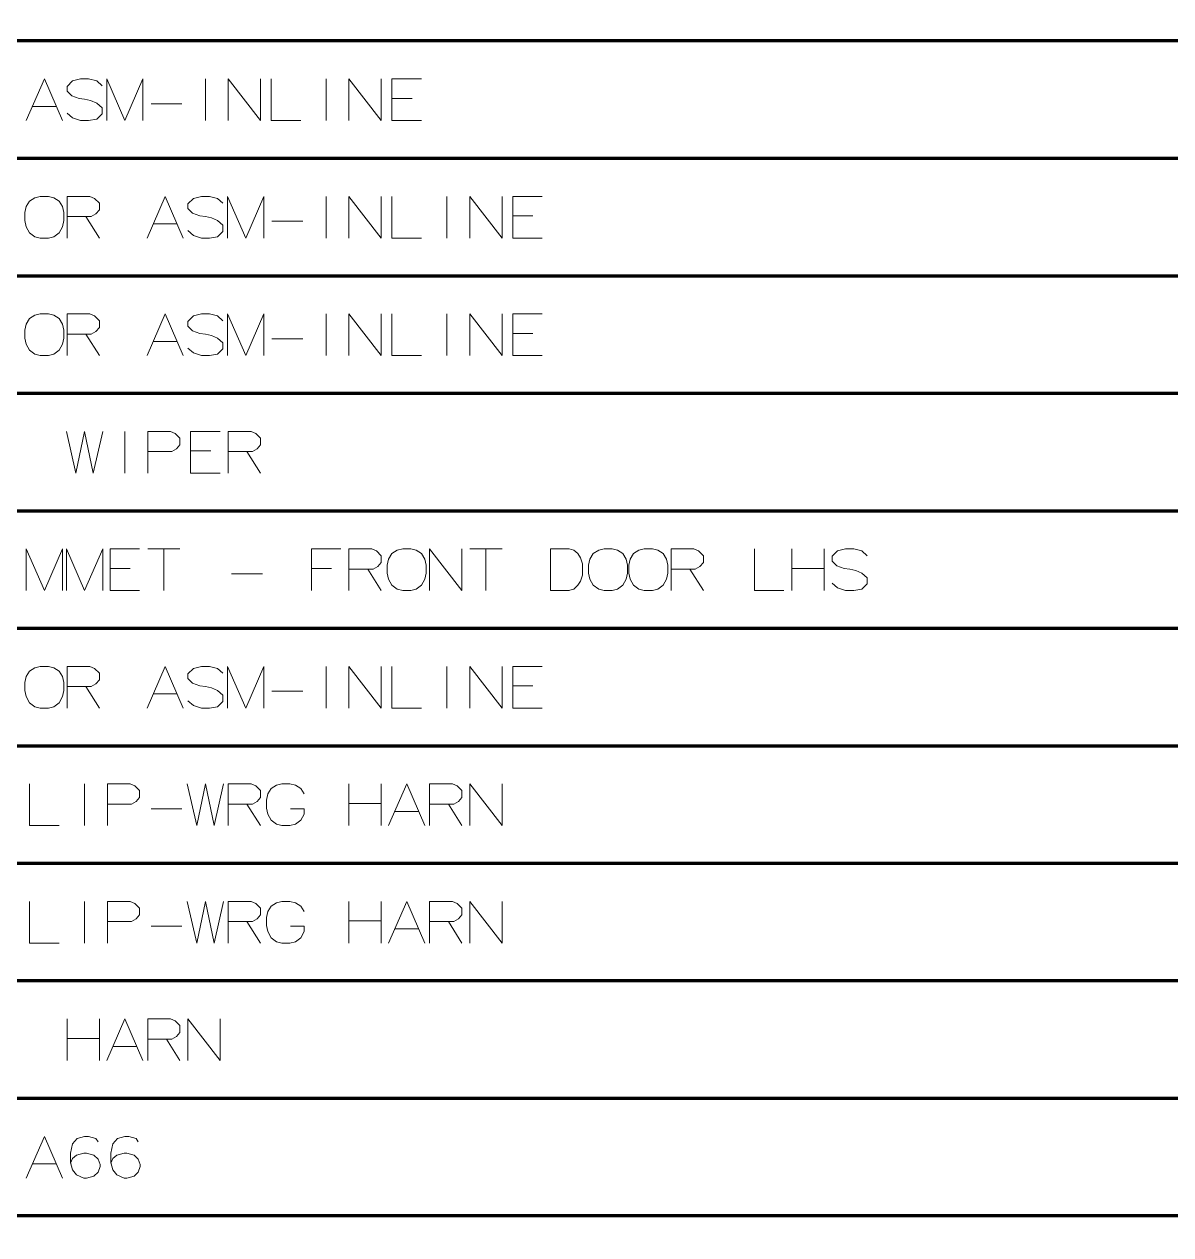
# Model space of a CAD drawing. Header units: millimetres. Extents: x 0 to 174, y 0 to 33.
# Drawn here: x 79.415 to 83.32, y 20.266 to 24.389 of the extents above; entities that cross this region are included whole.
import ezdxf

# ---------------------------------------------------------------- set-up
doc = ezdxf.new("R2010")
doc.units = ezdxf.units.MM
doc.layers.add('PDF_Geomertry', color=7, linetype='Continuous', true_color=0x405f80)

msp = doc.modelspace()

# ---------------------------------------------------------------- linework, layer by layer
at = {"layer": 'PDF_Geomertry', "color": 165, "lineweight": 70, "true_color": 0x5267a5}
for points in [[(70.2461, 23.9329), (70.2461, 23.5326), (71.3026, 23.5326), (71.3026, 23.9329), (75.611, 23.9329), (75.611, 24.3332), (83.901, 24.3332), (83.901, 24.7333), (85.7837, 24.7333), (85.7837, 25.1336), (98.9892, 25.1336), (98.9892, 25.5339)], [(70.2461, 23.5326), (70.2461, 23.1324), (71.3026, 23.1324), (71.3026, 23.5326), (75.611, 23.5326), (75.611, 23.9329), (83.901, 23.9329), (83.901, 24.3332), (85.7837, 24.3332), (85.7837, 24.7333), (98.9892, 24.7333), (98.9892, 25.1336)], [(70.2461, 23.1324), (70.2461, 22.7322), (71.3026, 22.7322), (71.3026, 23.1324), (75.611, 23.1324), (75.611, 23.5326), (83.901, 23.5326), (83.901, 23.9329), (85.7837, 23.9329), (85.7837, 24.3332), (98.9892, 24.3332), (98.9892, 24.7333)], [(70.2461, 22.7322), (70.2461, 22.3319), (71.3026, 22.3319), (71.3026, 22.7322), (75.611, 22.7322), (75.611, 23.1324), (83.901, 23.1324), (83.901, 23.5326), (85.7837, 23.5326), (85.7837, 23.9329), (98.9892, 23.9329), (98.9892, 24.3332)], [(70.2461, 22.3319), (70.2461, 21.9317), (71.3026, 21.9317), (71.3026, 22.3319), (75.611, 22.3319), (75.611, 22.7322), (83.901, 22.7322), (83.901, 23.1324), (85.7837, 23.1324), (85.7837, 23.5326), (98.9892, 23.5326), (98.9892, 23.9329)], [(70.2461, 21.9317), (70.2461, 21.5315), (71.3026, 21.5315), (71.3026, 21.9317), (75.611, 21.9317), (75.611, 22.3319), (83.901, 22.3319), (83.901, 22.7322), (85.7837, 22.7322), (85.7837, 23.1324), (98.9892, 23.1324), (98.9892, 23.5326)], [(70.2461, 21.5315), (70.2461, 21.1313), (71.3026, 21.1313), (71.3026, 21.5315), (75.611, 21.5315), (75.611, 21.9317), (83.901, 21.9317), (83.901, 22.3319), (85.7837, 22.3319), (85.7837, 22.7322), (98.9892, 22.7322), (98.9892, 23.1324)], [(70.2461, 21.1313), (70.2461, 20.731), (71.3026, 20.731), (71.3026, 21.1313), (75.611, 21.1313), (75.611, 21.5315), (83.901, 21.5315), (83.901, 21.9317), (85.7837, 21.9317), (85.7837, 22.3319), (98.9892, 22.3319), (98.9892, 22.7322)], [(70.2461, 20.731), (70.2461, 20.3308), (71.3026, 20.3308), (71.3026, 20.731), (75.611, 20.731), (75.611, 21.1313), (83.901, 21.1313), (83.901, 21.5315), (85.7837, 21.5315), (85.7837, 21.9317), (98.9892, 21.9317), (98.9892, 22.3319)], [(70.2461, 20.3308), (70.2461, 19.9306), (71.3026, 19.9306), (71.3026, 20.3308), (75.611, 20.3308), (75.611, 20.731), (83.901, 20.731), (83.901, 21.1313), (85.7837, 21.1313), (85.7837, 21.5315), (98.9892, 21.5315), (98.9892, 21.9317)], [(70.2461, 19.9306), (70.2461, 19.5303), (71.3026, 19.5303), (71.3026, 19.9306), (75.611, 19.9306), (75.611, 20.3308), (83.901, 20.3308), (83.901, 20.731), (85.7837, 20.731), (85.7837, 21.1313), (98.9892, 21.1313), (98.9892, 21.5315)]]:
    msp.add_lwpolyline(points, dxfattribs=at)
at = {"layer": 'PDF_Geomertry', "color": 18, "lineweight": 13, "true_color": 0x260000}
for points in [[(79.4218, 24.061), (79.4835, 24.2028), (79.5451, 24.061)], [(79.68, 24.1799), (79.6618, 24.1958), (79.6343, 24.2028), (79.6069, 24.2028), (79.5794, 24.1958), (79.5612, 24.1776), (79.5612, 24.1615), (79.5772, 24.1456), (79.6024, 24.1364), (79.6207, 24.1342), (79.6412, 24.1296), (79.6618, 24.1204), (79.68, 24.1044), (79.68, 24.0839), (79.6618, 24.0656), (79.6343, 24.061), (79.6069, 24.061), (79.5794, 24.0701), (79.5612, 24.0861)], [(79.8194, 24.061), (79.8194, 24.2028), (79.7578, 24.061), (79.6961, 24.2028), (79.6961, 24.061)], [(80.0321, 24.061), (80.0321, 24.2028)], [(80.2196, 24.2028), (80.2196, 24.061), (80.1099, 24.2028), (80.1099, 24.061)], [(80.2561, 24.2028), (80.2561, 24.061), (80.3567, 24.061)], [(80.4436, 24.061), (80.4436, 24.2028)], [(80.631, 24.2028), (80.631, 24.061), (80.5212, 24.2028), (80.5212, 24.061)], [(80.7682, 24.061), (80.6676, 24.061), (80.6676, 24.2028), (80.7682, 24.2028)], [(80.7361, 24.1364), (80.6676, 24.1364)], [(79.4424, 24.109), (79.5246, 24.109)], [(79.8469, 24.1182), (79.9521, 24.1182)], [(79.5612, 23.7339), (79.6435, 23.7339), (79.6594, 23.7431), (79.671, 23.7568), (79.671, 23.7796), (79.6549, 23.7957), (79.6389, 23.8025), (79.5612, 23.8025), (79.5612, 23.6608)], [(79.8332, 23.6608), (79.895, 23.8025), (79.9567, 23.6608)], [(80.0915, 23.7796), (80.0732, 23.7957), (80.0458, 23.8025), (80.0183, 23.8025), (79.991, 23.7957), (79.9726, 23.7774), (79.9726, 23.7614), (79.9886, 23.7454), (80.0137, 23.7363), (80.0321, 23.7339), (80.0526, 23.7293), (80.0732, 23.7201), (80.0915, 23.7042), (80.0915, 23.6836), (80.0732, 23.6653), (80.0458, 23.6608), (80.0183, 23.6608), (79.991, 23.6699), (79.9726, 23.686)], [(80.231, 23.6608), (80.231, 23.8025), (80.1693, 23.6608), (80.1075, 23.8025), (80.1075, 23.6608)], [(80.4436, 23.6608), (80.4436, 23.8025)], [(80.631, 23.8025), (80.631, 23.6608), (80.5212, 23.8025), (80.5212, 23.6608)], [(80.6676, 23.8025), (80.6676, 23.6608), (80.7682, 23.6608)], [(80.855, 23.6608), (80.855, 23.8025)], [(81.0425, 23.8025), (81.0425, 23.6608), (80.9328, 23.8025), (80.9328, 23.6608)], [(81.1796, 23.6608), (81.079, 23.6608), (81.079, 23.8025), (81.1796, 23.8025)], [(79.6251, 23.7339), (79.671, 23.6608)], [(80.2583, 23.7179), (80.3636, 23.7179)], [(81.1476, 23.7363), (81.079, 23.7363)], [(79.8537, 23.7088), (79.9361, 23.7088)], [(79.5612, 23.3338), (79.6435, 23.3338), (79.6594, 23.3428), (79.671, 23.3565), (79.671, 23.3794), (79.6549, 23.3954), (79.6389, 23.4022), (79.5612, 23.4022), (79.5612, 23.2606)], [(79.8332, 23.2606), (79.895, 23.4022), (79.9567, 23.2606)], [(80.0915, 23.3794), (80.0732, 23.3954), (80.0458, 23.4022), (80.0183, 23.4022), (79.991, 23.3954), (79.9726, 23.3771), (79.9726, 23.3611), (79.9886, 23.3451), (80.0137, 23.336), (80.0321, 23.3338), (80.0526, 23.3292), (80.0732, 23.32), (80.0915, 23.304), (80.0915, 23.2833), (80.0732, 23.2651), (80.0458, 23.2606), (80.0183, 23.2606), (79.991, 23.2697), (79.9726, 23.2857)], [(80.231, 23.2606), (80.231, 23.4022), (80.1693, 23.2606), (80.1075, 23.4022), (80.1075, 23.2606)], [(80.4436, 23.2606), (80.4436, 23.4022)], [(80.631, 23.4022), (80.631, 23.2606), (80.5212, 23.4022), (80.5212, 23.2606)], [(80.6676, 23.4022), (80.6676, 23.2606), (80.7682, 23.2606)], [(80.855, 23.2606), (80.855, 23.4022)], [(81.0425, 23.4022), (81.0425, 23.2606), (80.9328, 23.4022), (80.9328, 23.2606)], [(81.1796, 23.2606), (81.079, 23.2606), (81.079, 23.4022), (81.1796, 23.4022)], [(79.6251, 23.3338), (79.671, 23.2606)], [(79.8537, 23.3085), (79.9361, 23.3085)], [(80.2583, 23.3176), (80.3636, 23.3176)], [(81.1476, 23.336), (81.079, 23.336)], [(79.5589, 23.0021), (79.5908, 22.8603), (79.6207, 23.0021), (79.6503, 22.8603), (79.6824, 23.0021)], [(79.7578, 22.8603), (79.7578, 23.0021)], [(79.8356, 22.9335), (79.9178, 22.9335), (79.9337, 22.9426), (79.9453, 22.9562), (79.9453, 22.9792), (79.9292, 22.9951), (79.9132, 23.0021), (79.8356, 23.0021), (79.8356, 22.8603)], [(80.0824, 22.8603), (79.9818, 22.8603), (79.9818, 23.0021), (80.0824, 23.0021)], [(80.1099, 22.9335), (80.1921, 22.9335), (80.2081, 22.9426), (80.2196, 22.9562), (80.2196, 22.9792), (80.2035, 22.9951), (80.1875, 23.0021), (80.1099, 23.0021), (80.1099, 22.8603)], [(80.0504, 22.9357), (79.9818, 22.9357)], [(80.1737, 22.9335), (80.2196, 22.8603)], [(79.5451, 22.4601), (79.5451, 22.6018), (79.4835, 22.4601), (79.4218, 22.6018), (79.4218, 22.4601)], [(79.6824, 22.4601), (79.6824, 22.6018), (79.6207, 22.4601), (79.5589, 22.6018), (79.5589, 22.4601)], [(79.8081, 22.4601), (79.7075, 22.4601), (79.7075, 22.6018), (79.8081, 22.6018)], [(79.8356, 22.6018), (79.9453, 22.6018)], [(79.8904, 22.4601), (79.8904, 22.6018)], [(80.3933, 22.4601), (80.3933, 22.6018), (80.4939, 22.6018)], [(80.5212, 22.5332), (80.6036, 22.5332), (80.6196, 22.5424), (80.631, 22.5561), (80.631, 22.5789), (80.615, 22.595), (80.599, 22.6018), (80.5212, 22.6018), (80.5212, 22.4601)], [(80.9053, 22.6018), (80.9053, 22.4601), (80.7956, 22.6018), (80.7956, 22.4601)], [(80.9328, 22.6018), (81.0425, 22.6018)], [(80.9876, 22.4601), (80.9876, 22.6018)], [(81.2687, 22.4601), (81.2871, 22.4646), (81.3008, 22.4783), (81.31, 22.4921), (81.3168, 22.5126), (81.3168, 22.5515), (81.31, 22.5721), (81.3008, 22.5858), (81.2871, 22.5972), (81.2711, 22.6018), (81.2071, 22.6018), (81.2071, 22.4601), (81.2711, 22.4601)], [(81.6186, 22.5332), (81.7008, 22.5332), (81.7168, 22.5424), (81.7283, 22.5561), (81.7283, 22.5789), (81.7122, 22.595), (81.6962, 22.6018), (81.6186, 22.6018), (81.6186, 22.4601)], [(81.9021, 22.6018), (81.9021, 22.4601), (82.0026, 22.4601)], [(82.03, 22.6018), (82.03, 22.4601)], [(82.1397, 22.6018), (82.1397, 22.4601)], [(82.2861, 22.5789), (82.2678, 22.595), (82.2404, 22.6018), (82.2129, 22.6018), (82.1856, 22.595), (82.1672, 22.5767), (82.1672, 22.5607), (82.1832, 22.5446), (82.2083, 22.5356), (82.2267, 22.5332), (82.2472, 22.5286), (82.2678, 22.5194), (82.2861, 22.5035), (82.2861, 22.4829), (82.2678, 22.4646), (82.2404, 22.4601), (82.2129, 22.4601), (82.1856, 22.4692), (82.1672, 22.4853)], [(79.7761, 22.5356), (79.7075, 22.5356)], [(80.1212, 22.5172), (80.2264, 22.5172)], [(80.4618, 22.5356), (80.3933, 22.5356)], [(80.5853, 22.5332), (80.631, 22.4601)], [(81.6826, 22.5332), (81.7283, 22.4601)], [(82.1397, 22.5356), (82.03, 22.5356)], [(79.5612, 22.1329), (79.6435, 22.1329), (79.6594, 22.1421), (79.671, 22.1558), (79.671, 22.1788), (79.6549, 22.1947), (79.6389, 22.2015), (79.5612, 22.2015), (79.5612, 22.0599)], [(79.8332, 22.0599), (79.895, 22.2015), (79.9567, 22.0599)], [(80.0915, 22.1788), (80.0732, 22.1947), (80.0458, 22.2015), (80.0183, 22.2015), (79.991, 22.1947), (79.9726, 22.1764), (79.9726, 22.1604), (79.9886, 22.1444), (80.0137, 22.1353), (80.0321, 22.1329), (80.0526, 22.1285), (80.0732, 22.1193), (80.0915, 22.1033), (80.0915, 22.0826), (80.0732, 22.0644), (80.0458, 22.0599), (80.0183, 22.0599), (79.991, 22.069), (79.9726, 22.085)], [(80.231, 22.0599), (80.231, 22.2015), (80.1693, 22.0599), (80.1075, 22.2015), (80.1075, 22.0599)], [(80.4436, 22.0599), (80.4436, 22.2015)], [(80.631, 22.2015), (80.631, 22.0599), (80.5212, 22.2015), (80.5212, 22.0599)], [(80.6676, 22.2015), (80.6676, 22.0599), (80.7682, 22.0599)], [(80.855, 22.0599), (80.855, 22.2015)], [(81.0425, 22.2015), (81.0425, 22.0599), (80.9328, 22.2015), (80.9328, 22.0599)], [(81.1796, 22.0599), (81.079, 22.0599), (81.079, 22.2015), (81.1796, 22.2015)], [(79.6251, 22.1329), (79.671, 22.0599)], [(79.8537, 22.1078), (79.9361, 22.1078)], [(80.2583, 22.1169), (80.3636, 22.1169)], [(81.1476, 22.1353), (81.079, 22.1353)], [(79.4332, 21.8014), (79.4332, 21.6596), (79.5337, 21.6596)], [(79.6207, 21.6596), (79.6207, 21.8014)], [(79.6983, 21.7328), (79.7807, 21.7328), (79.7967, 21.7419), (79.8081, 21.7556), (79.8081, 21.7785), (79.7921, 21.7944), (79.7761, 21.8014), (79.6983, 21.8014), (79.6983, 21.6596)], [(79.9704, 21.8014), (80.0024, 21.6596), (80.0321, 21.8014), (80.0618, 21.6596), (80.0938, 21.8014)], [(80.1099, 21.7328), (80.1921, 21.7328), (80.2081, 21.7419), (80.2196, 21.7556), (80.2196, 21.7785), (80.2035, 21.7944), (80.1875, 21.8014), (80.1099, 21.8014), (80.1099, 21.6596)], [(80.3224, 21.7168), (80.3681, 21.7168), (80.3681, 21.6985), (80.3567, 21.6779), (80.3385, 21.6642), (80.3201, 21.6596), (80.2926, 21.6596), (80.2744, 21.6642), (80.2561, 21.6779), (80.2447, 21.6985), (80.2401, 21.719), (80.2401, 21.7465), (80.2447, 21.7671), (80.2561, 21.7853), (80.2744, 21.7968), (80.2926, 21.8014), (80.3201, 21.8014), (80.3385, 21.7968), (80.3567, 21.7853), (80.3681, 21.7671)], [(80.5212, 21.8014), (80.5212, 21.6596)], [(80.631, 21.8014), (80.631, 21.6596)], [(80.6561, 21.6596), (80.7179, 21.8014), (80.7796, 21.6596)], [(80.7956, 21.7328), (80.8779, 21.7328), (80.8939, 21.7419), (80.9053, 21.7556), (80.9053, 21.7785), (80.8893, 21.7944), (80.8733, 21.8014), (80.7956, 21.8014), (80.7956, 21.6596)], [(81.0425, 21.8014), (81.0425, 21.6596), (80.9328, 21.8014), (80.9328, 21.6596)], [(80.1737, 21.7328), (80.2196, 21.6596)], [(80.631, 21.735), (80.5212, 21.735)], [(80.8596, 21.7328), (80.9053, 21.6596)], [(79.8469, 21.7168), (79.9521, 21.7168)], [(80.6767, 21.7076), (80.759, 21.7076)], [(79.4332, 21.4011), (79.4332, 21.2593), (79.5337, 21.2593)], [(79.6207, 21.2593), (79.6207, 21.4011)], [(79.6983, 21.3325), (79.7807, 21.3325), (79.7967, 21.3417), (79.8081, 21.3554), (79.8081, 21.3782), (79.7921, 21.3943), (79.7761, 21.4011), (79.6983, 21.4011), (79.6983, 21.2593)], [(79.9704, 21.4011), (80.0024, 21.2593), (80.0321, 21.4011), (80.0618, 21.2593), (80.0938, 21.4011)], [(80.1099, 21.3325), (80.1921, 21.3325), (80.2081, 21.3417), (80.2196, 21.3554), (80.2196, 21.3782), (80.2035, 21.3943), (80.1875, 21.4011), (80.1099, 21.4011), (80.1099, 21.2593)], [(80.3224, 21.3165), (80.3681, 21.3165), (80.3681, 21.2982), (80.3567, 21.2776), (80.3385, 21.2639), (80.3201, 21.2593), (80.2926, 21.2593), (80.2744, 21.2639), (80.2561, 21.2776), (80.2447, 21.2982), (80.2401, 21.3188), (80.2401, 21.3463), (80.2447, 21.3668), (80.2561, 21.3851), (80.2744, 21.3965), (80.2926, 21.4011), (80.3201, 21.4011), (80.3385, 21.3965), (80.3567, 21.3851), (80.3681, 21.3668)], [(80.5212, 21.4011), (80.5212, 21.2593)], [(80.631, 21.4011), (80.631, 21.2593)], [(80.6561, 21.2593), (80.7179, 21.4011), (80.7796, 21.2593)], [(80.7956, 21.3325), (80.8779, 21.3325), (80.8939, 21.3417), (80.9053, 21.3554), (80.9053, 21.3782), (80.8893, 21.3943), (80.8733, 21.4011), (80.7956, 21.4011), (80.7956, 21.2593)], [(81.0425, 21.4011), (81.0425, 21.2593), (80.9328, 21.4011), (80.9328, 21.2593)], [(80.1737, 21.3325), (80.2196, 21.2593)], [(80.631, 21.3349), (80.5212, 21.3349)], [(80.8596, 21.3325), (80.9053, 21.2593)], [(79.8469, 21.3165), (79.9521, 21.3165)], [(80.6767, 21.3074), (80.759, 21.3074)], [(79.5612, 21.0008), (79.5612, 20.8592)], [(79.671, 21.0008), (79.671, 20.8592)], [(79.6961, 20.8592), (79.7578, 21.0008), (79.8194, 20.8592)], [(79.8356, 20.9322), (79.9178, 20.9322), (79.9337, 20.9414), (79.9453, 20.9551), (79.9453, 20.9781), (79.9292, 20.994), (79.9132, 21.0008), (79.8356, 21.0008), (79.8356, 20.8592)], [(80.0824, 21.0008), (80.0824, 20.8592), (79.9726, 21.0008), (79.9726, 20.8592)], [(79.671, 20.9346), (79.5612, 20.9346)], [(79.7167, 20.9071), (79.7989, 20.9071)], [(79.8994, 20.9322), (79.9453, 20.8592)], [(79.4218, 20.4589), (79.4835, 20.6007), (79.5451, 20.4589)], [(79.6664, 20.5824), (79.6594, 20.5938), (79.6343, 20.6007), (79.6207, 20.6007), (79.5954, 20.5938), (79.5794, 20.5754), (79.5726, 20.5435), (79.5726, 20.5115), (79.5794, 20.4864), (79.5932, 20.4703), (79.6183, 20.4589), (79.6275, 20.4589), (79.6526, 20.4657), (79.6664, 20.4794), (79.6732, 20.4978), (79.6732, 20.5046), (79.6664, 20.5229), (79.6526, 20.5367), (79.6275, 20.5435), (79.6183, 20.5435), (79.5932, 20.5367), (79.5794, 20.5251), (79.5726, 20.5092)], [(79.8035, 20.5824), (79.7967, 20.5938), (79.7715, 20.6007), (79.7578, 20.6007), (79.7326, 20.5938), (79.7167, 20.5754), (79.7097, 20.5435), (79.7097, 20.5115), (79.7167, 20.4864), (79.7303, 20.4703), (79.7556, 20.4589), (79.7646, 20.4589), (79.7897, 20.4657), (79.8035, 20.4794), (79.8104, 20.4978), (79.8104, 20.5046), (79.8035, 20.5229), (79.7897, 20.5367), (79.7646, 20.5435), (79.7556, 20.5435), (79.7303, 20.5367), (79.7167, 20.5251), (79.7097, 20.5092)], [(79.4424, 20.5069), (79.5246, 20.5069)]]:
    msp.add_lwpolyline(points, dxfattribs=at)
for points in [[(79.4697, 23.8025), (79.4515, 23.7979), (79.4332, 23.7865), (79.4218, 23.7682), (79.4172, 23.7476), (79.4172, 23.7201), (79.4218, 23.6996), (79.4332, 23.679), (79.4515, 23.6653), (79.4697, 23.6608), (79.4972, 23.6608), (79.5154, 23.6653), (79.5337, 23.679), (79.5451, 23.6996), (79.5497, 23.7201), (79.5497, 23.7476), (79.5451, 23.7682), (79.5337, 23.7865), (79.5154, 23.7979), (79.4972, 23.8025), (79.4697, 23.8025)], [(79.4697, 23.4022), (79.4515, 23.3976), (79.4332, 23.3863), (79.4218, 23.3679), (79.4172, 23.3474), (79.4172, 23.32), (79.4218, 23.2994), (79.4332, 23.2789), (79.4515, 23.2651), (79.4697, 23.2606), (79.4972, 23.2606), (79.5154, 23.2651), (79.5337, 23.2789), (79.5451, 23.2994), (79.5497, 23.32), (79.5497, 23.3474), (79.5451, 23.3679), (79.5337, 23.3863), (79.5154, 23.3976), (79.4972, 23.4022), (79.4697, 23.4022)], [(80.7042, 22.6018), (80.6858, 22.5972), (80.6676, 22.5858), (80.6561, 22.5675), (80.6515, 22.5469), (80.6515, 22.5194), (80.6561, 22.4989), (80.6676, 22.4783), (80.6858, 22.4646), (80.7042, 22.4601), (80.7315, 22.4601), (80.7499, 22.4646), (80.7682, 22.4783), (80.7796, 22.4989), (80.7842, 22.5194), (80.7842, 22.5469), (80.7796, 22.5675), (80.7682, 22.5858), (80.7499, 22.5972), (80.7315, 22.6018), (80.7042, 22.6018)], [(81.39, 22.6018), (81.3717, 22.5972), (81.3533, 22.5858), (81.3419, 22.5675), (81.3374, 22.5469), (81.3374, 22.5194), (81.3419, 22.4989), (81.3533, 22.4783), (81.3717, 22.4646), (81.39, 22.4601), (81.4174, 22.4601), (81.4357, 22.4646), (81.454, 22.4783), (81.4654, 22.4989), (81.47, 22.5194), (81.47, 22.5469), (81.4654, 22.5675), (81.454, 22.5858), (81.4357, 22.5972), (81.4174, 22.6018), (81.39, 22.6018)], [(81.5271, 22.6018), (81.5089, 22.5972), (81.4906, 22.5858), (81.4792, 22.5675), (81.4746, 22.5469), (81.4746, 22.5194), (81.4792, 22.4989), (81.4906, 22.4783), (81.5089, 22.4646), (81.5271, 22.4601), (81.5546, 22.4601), (81.5728, 22.4646), (81.5911, 22.4783), (81.6025, 22.4989), (81.6071, 22.5194), (81.6071, 22.5469), (81.6025, 22.5675), (81.5911, 22.5858), (81.5728, 22.5972), (81.5546, 22.6018), (81.5271, 22.6018)], [(79.4697, 22.2015), (79.4515, 22.1969), (79.4332, 22.1856), (79.4218, 22.1672), (79.4172, 22.1467), (79.4172, 22.1193), (79.4218, 22.0988), (79.4332, 22.0781), (79.4515, 22.0644), (79.4697, 22.0599), (79.4972, 22.0599), (79.5154, 22.0644), (79.5337, 22.0781), (79.5451, 22.0988), (79.5497, 22.1193), (79.5497, 22.1467), (79.5451, 22.1672), (79.5337, 22.1856), (79.5154, 22.1969), (79.4972, 22.2015), (79.4697, 22.2015)]]:
    msp.add_lwpolyline(points, close=True, dxfattribs=at)

doc.saveas('drawing.dxf')
